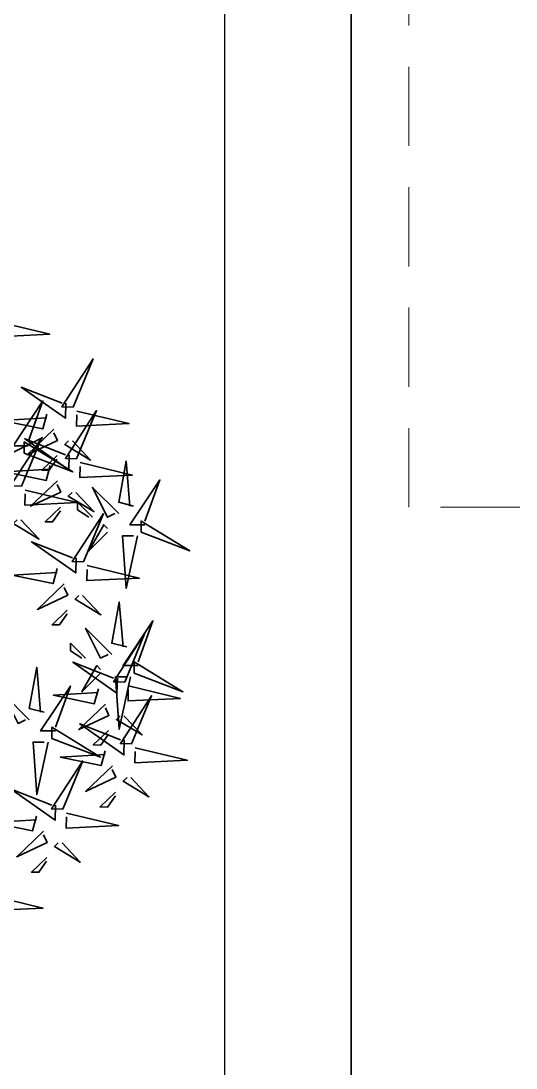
# Model space of a CAD drawing. Header units: inches. Extents: x -98933 to 1585249, y -3352739 to 192771.
# Drawn here: x 20978.44 to 20997.98, y 48908.31 to 48949.61 of the extents above; entities that cross this region are included whole.
import ezdxf

# ---------------------------------------------------------------- set-up
doc = ezdxf.new("R2010")
doc.units = ezdxf.units.IN
doc.header["$MEASUREMENT"] = 0
doc.linetypes.add('0X01_5545_01P_02nd-M$0$0X01_5545_01P_02nd-M$0$10117_C2_FP00-LOADING$0$HIDDEN2', pattern=[4.75, 3.125, -1.625])
doc.layers.get('0').update_dxf_attribs({"lineweight": 0})
doc.layers.add('A site line', color=7, linetype='Continuous')
doc.layers.add('L-tree', color=102, linetype='Continuous', lineweight=35)
doc.layers.add('MS Pipe', color=1, linetype='Continuous', lineweight=18)

# ---------------------------------------------------------------- blocks, each defined once
blk = doc.blocks.new('shrub3')
at = {"color": 32}
blk.add_line((130.91, 52.02), (217.13, 95.08), dxfattribs=at)
at = {"color": 94}
for points in [[(189.31, 166.39), (221.41, 158.66), (189.08, 157.16), (189.25, 164.09)], [(231.27, 116.13), (231.04, 106.9), (203.84, 126.05), (228.97, 116.19)], [(207.97, 89.96), (198.73, 89.96), (217.2, 117.63), (207.97, 92.27)], [(238.07, 111.34), (270.17, 103.61), (237.84, 102.11), (238.01, 109.03)], [(219.57, 109.49), (217.04, 100.32), (191.8, 105.57), (219.52, 107.19)], [(233.39, 84.37), (233.16, 75.14), (205.96, 94.29), (231.09, 84.43)], [(235.3, 92.94), (246.54, 81.11), (230.64, 90.74), (233, 92.99)], [(221.69, 77.73), (219.16, 68.56), (193.92, 73.81), (221.64, 75.43)], [(240.19, 79.58), (272.29, 71.85), (239.96, 70.35), (240.13, 77.27)], [(273.12, 52.79), (263.89, 55.09), (268.5, 80.46), (270.81, 52.79)], [(280.05, 41.26), (270.81, 41.26), (289.28, 68.93), (280.05, 43.57)], [(206.27, 62.64), (238.37, 54.91), (206.04, 53.41), (206.21, 60.33)], [(237.42, 61.17), (248.66, 49.35), (232.76, 58.98), (235.12, 61.23)], [(203.5, 44.24), (214.74, 32.41), (198.84, 42.04), (201.2, 44.29)], [(256.96, 36.65), (245.42, 25.12), (254.65, 41.26), (256.96, 38.95)], [(275.43, 34.34), (268.5, 2.06), (266.19, 34.34), (273.12, 34.34)], [(237.63, 20.85), (237.4, 11.62), (210.2, 30.77), (235.33, 20.91)], [(225.93, 14.21), (223.4, 5.04), (198.16, 10.29), (225.88, 11.9)], [(244.43, 16.06), (276.53, 8.33), (244.2, 6.83), (244.37, 13.75)], [(241.66, -2.35), (252.9, -14.18), (237, -4.54), (239.36, -2.29)], [(268.88, -34.02), (259.65, -31.72), (264.26, -6.36), (266.57, -34.02)], [(275.81, -45.55), (266.57, -45.55), (285.04, -17.88), (275.81, -43.25)], [(263.07, -53.26), (262.84, -62.49), (235.64, -43.34), (260.77, -53.2)], [(218, -74.25), (208.77, -71.95), (213.38, -46.59), (215.69, -74.25)], [(252.72, -50.16), (241.18, -61.69), (250.41, -45.55), (252.72, -47.86)], [(271.19, -52.47), (264.26, -84.75), (261.95, -52.47), (268.88, -52.47)], [(269.87, -58.05), (301.97, -65.78), (269.64, -67.28), (269.81, -60.36)], [(224.93, -85.78), (215.69, -85.78), (234.16, -58.11), (224.93, -83.48)], [(251.37, -59.9), (248.84, -69.07), (223.6, -63.82), (251.32, -62.2)], [(267.1, -76.46), (278.34, -88.28), (262.44, -78.65), (264.8, -76.4)], [(267.31, -91.37), (267.08, -100.61), (239.88, -81.45), (265.01, -91.32)], [(220.31, -92.7), (213.38, -124.98), (211.07, -92.7), (218, -92.7)], [(274.11, -96.16), (306.21, -103.89), (273.88, -105.4), (274.05, -98.47)], [(255.61, -98.01), (253.08, -107.18), (227.84, -101.93), (255.56, -100.32)], [(271.34, -114.57), (282.58, -126.4), (266.68, -116.76), (269.04, -114.51)], [(224.91, -131.61), (224.68, -140.84), (197.48, -121.68), (222.61, -131.55)], [(213.21, -138.24), (210.68, -147.41), (185.44, -142.16), (213.16, -140.55)], [(231.71, -136.39), (263.81, -144.13), (231.48, -145.63), (231.65, -138.7)], [(228.94, -154.8), (240.18, -166.63), (224.28, -156.99), (226.64, -154.74)]]:
    blk.add_lwpolyline(points, dxfattribs=at)
at = {"color": 20}
for points in [[(235.82, 113.71), (248.1, 143.42), (228.91, 113.88), (235.82, 113.71)], [(237.94, 81.95), (250.22, 111.66), (231.03, 82.12), (237.94, 81.95)], [(223.95, 100.15), (207.41, 84.4), (226.08, 93.17), (223.89, 97.84)], [(204.02, 65.01), (216.3, 94.72), (197.11, 65.18), (204.02, 65.01)], [(205.66, 85.35), (235.67, 73.82), (205.66, 92.27), (205.66, 85.35)], [(225.85, 83.93), (216.4, 74.93), (221.01, 74.82), (225.8, 81.63)], [(226.07, 68.39), (209.53, 52.64), (228.2, 61.41), (226.01, 66.08)], [(263.89, 48.18), (247.73, 64.32), (256.96, 45.87), (261.58, 48.18)], [(227.97, 52.17), (218.52, 43.17), (223.13, 43.06), (227.92, 49.87)], [(247.73, 45.87), (238.49, 55.09), (238.49, 50.48), (245.42, 45.87)], [(242.18, 18.42), (254.46, 48.14), (235.27, 18.6), (242.18, 18.42)], [(277.74, 36.65), (307.75, 25.12), (277.74, 43.57), (277.74, 36.65)], [(230.31, 4.87), (213.77, -10.89), (232.44, -2.12), (230.25, 2.56)], [(232.21, -11.35), (222.76, -20.35), (227.37, -20.46), (232.16, -13.66)], [(259.65, -38.64), (243.49, -22.5), (252.72, -40.94), (257.34, -38.64)], [(243.49, -40.94), (234.25, -31.72), (234.25, -36.33), (241.18, -40.94)], [(267.62, -55.68), (279.9, -25.97), (260.71, -55.51), (267.62, -55.68)], [(273.5, -50.16), (303.51, -61.69), (273.5, -43.25), (273.5, -50.16)], [(208.77, -78.87), (192.61, -62.73), (201.84, -81.17), (206.46, -78.87)], [(271.86, -93.8), (284.14, -64.08), (264.95, -93.62), (271.86, -93.8)], [(255.75, -69.24), (239.21, -85), (257.88, -76.23), (255.7, -71.55)], [(222.62, -90.4), (252.63, -101.92), (222.62, -83.48), (222.62, -90.4)], [(257.65, -85.46), (248.2, -94.46), (252.81, -94.57), (257.6, -87.76)], [(229.46, -134.03), (241.74, -104.31), (222.55, -133.86), (229.46, -134.03)], [(259.99, -107.36), (243.45, -123.11), (262.12, -114.34), (259.94, -109.66)], [(261.89, -123.57), (252.44, -132.57), (257.05, -132.69), (261.84, -125.88)], [(217.59, -147.59), (201.05, -163.34), (219.72, -154.57), (217.53, -149.9)]]:
    blk.add_lwpolyline(points, dxfattribs=at)
at = {"color": 98}
for points in [[(219.49, -163.8), (210.04, -172.8), (214.65, -172.92), (219.44, -166.11)], [(185.07, -187.21), (217.17, -194.94), (184.84, -196.44), (185.01, -189.52)]]:
    blk.add_lwpolyline(points, dxfattribs=at)

msp = doc.modelspace()

# ---------------------------------------------------------------- linework, layer by layer
at = {"layer": 'A site line', "color": 7, "lineweight": -3, "ltscale": 30, "elevation": -9.702}
for points in [[(20991.47, 48584.673), (20991.47, 48972.111), (20991.47, 48982.111), (20942.984, 48982.111), (20942.984, 48977.111), (20986.47, 48977.111), (20986.47, 48411.361), (20942.984, 48411.361), (20942.984, 48406.361)], [(20986.47, 48972.111), (20986.47, 48454.673)], [(20991.47, 48972.111), (20991.47, 48584.673)]]:
    msp.add_lwpolyline(points, dxfattribs=at)
at = {"layer": 'MS Pipe', "color": 3, "linetype": '0X01_5545_01P_02nd-M$0$0X01_5545_01P_02nd-M$0$10117_C2_FP00-LOADING$0$HIDDEN2', "elevation": -9.702}
msp.add_lwpolyline([(20993.749, 48978.369), (21079.181, 48978.369), (21078.88, 48930.427), (20993.749, 48930.427)], close=True, dxfattribs=at)

# ---------------------------------------------------------------- block references
at = {"layer": 'L-tree', "color": 7, "linetype": 'Continuous', "lineweight": -3, "xscale": 0.0639999999984866, "yscale": 0.0639999999984866, "zscale": 0.0639999999984866}
msp.add_blockref('shrub3', (20965.407, 48927.095, -11.595), dxfattribs=at)

doc.saveas('drawing.dxf')
